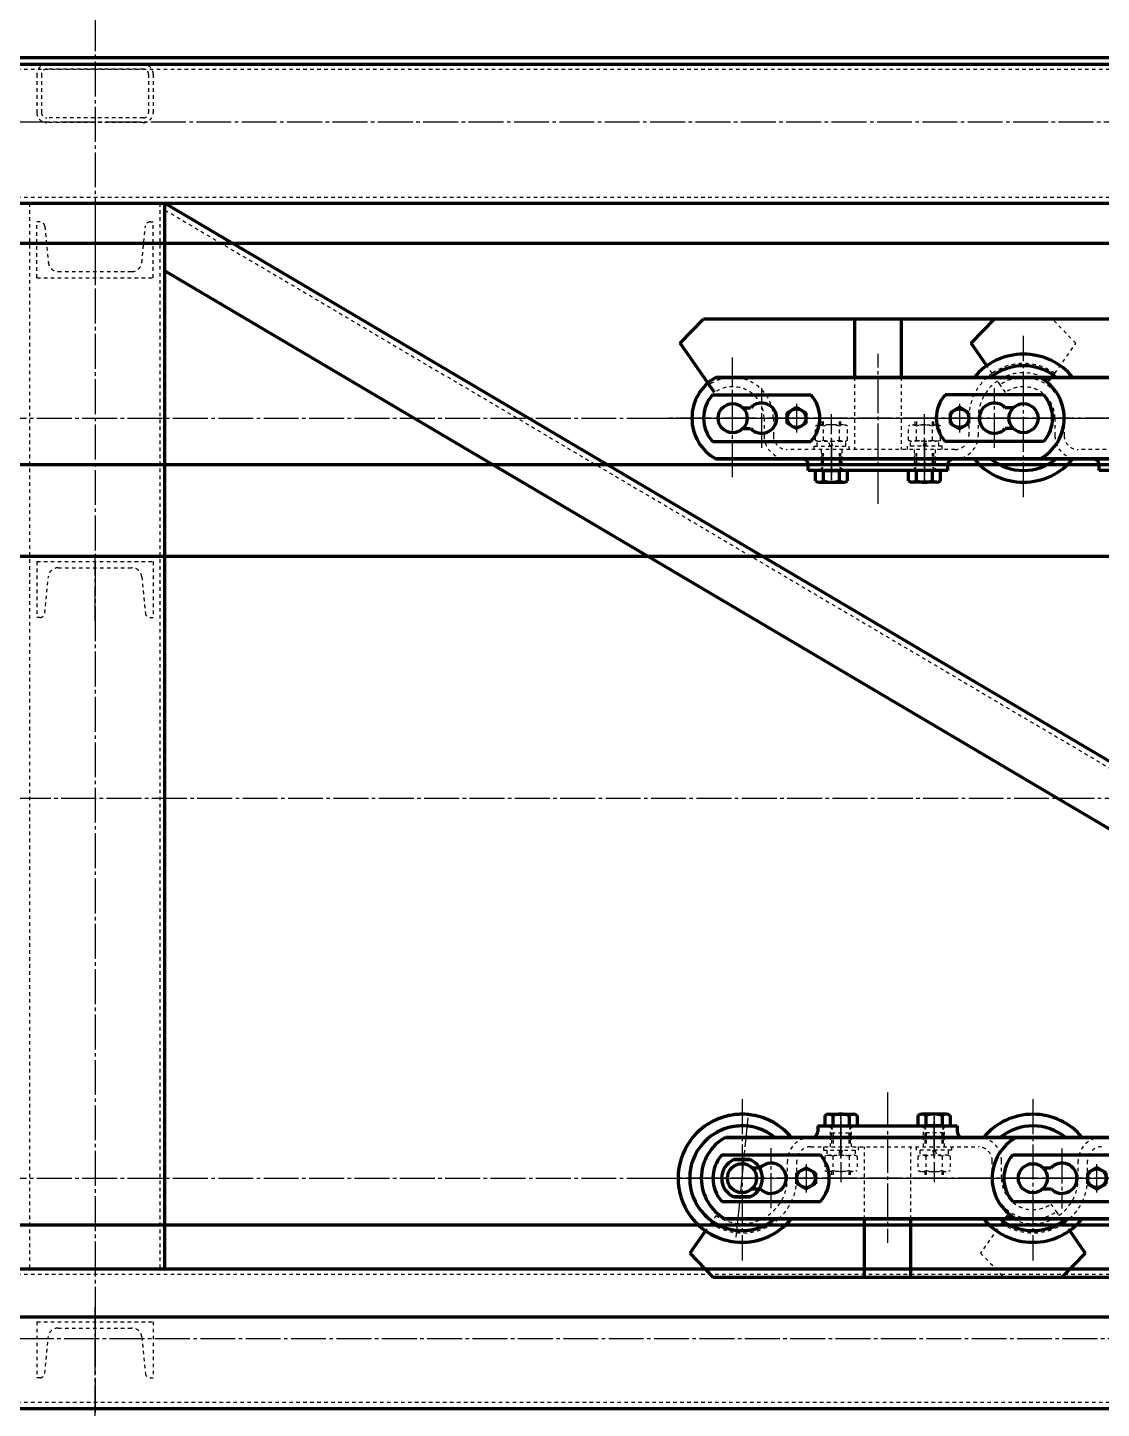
# Model space of a CAD drawing. Header units: millimetres. Extents: x 39335 to 110675, y -13954 to 36506.
# Drawn here: x 74278 to 75201, y 18260 to 19446 of the extents above; entities that cross this region are included whole.
import ezdxf

# ---------------------------------------------------------------- set-up
doc = ezdxf.new("R2010")
doc.units = ezdxf.units.MM
doc.linetypes.add('EB_DASH', pattern=[6, 3, -3])
doc.linetypes.add('EB_DASHDOT', pattern=[39, 30, -3, 3, -3])
for name, color, linetype, lineweight in [('CAXA0', 7, 'Continuous', 70), ('CAXA1', 1, 'EB_DASHDOT', 25), ('CAXA2', 6, 'EB_DASH', 25), ('CAXAnew1', 7, 'Continuous', 70)]:
    doc.layers.add(name, color=color, linetype=linetype, lineweight=lineweight)

# ---------------------------------------------------------------- blocks, each defined once
blk = doc.blocks.new('CAXBLOCK2', base_point=(11436, 1525))
at = {"layer": 'CAXA0', "color": 2}
for p, q in [((4932.5, 1531), (11436, 1531)), ((11436, 1371), (5666, 1371))]:
    blk.add_line(p, q, dxfattribs=at)
at = {"layer": 'CAXA2', "color": 2}
blk.add_line((11436, 1525), (4932.5, 1525), dxfattribs=at)
blk = doc.blocks.new('CAXBLOCK37', base_point=(9969, 1230.3))
at = {"layer": 'CAXA0'}
for p, q in [((10788.3, 1256), (9759.6, 1256)), ((9756.6, 1241), (9841.3, 1241)), ((10041.3, 1241), (9956.6, 1241)), ((10256.6, 1241), (10341.3, 1241)), ((10541.3, 1241), (10456.6, 1241)), ((10781, 1237), (10766.9, 1237)), ((9782.6, 1230), (9789.5, 1230)), ((9821, 1225.7), (9829, 1230.3)), ((9821, 1216.4), (9821, 1225.7)), ((9829, 1230.3), (9837, 1225.7)), ((9837, 1225.7), (9837, 1216.4)), ((9969, 1230.3), (9961, 1225.7)), ((9961, 1225.7), (9961, 1216.4)), ((9977, 1225.7), (9969, 1230.3)), ((9977, 1216.4), (9977, 1225.7)), ((10015.3, 1230), (10008.4, 1230)), ((10282.6, 1230), (10289.5, 1230)), ((10321, 1225.7), (10329, 1230.3)), ((10321, 1216.4), (10321, 1225.7)), ((10329, 1230.3), (10337, 1225.7)), ((10337, 1225.7), (10337, 1216.4)), ((10469, 1230.3), (10461, 1225.7)), ((10461, 1225.7), (10461, 1216.4)), ((10477, 1225.7), (10469, 1230.3)), ((10477, 1216.4), (10477, 1225.7)), ((10515.3, 1230), (10508.4, 1230)), ((9782.6, 1212), (9789.5, 1212)), ((9829, 1211.8), (9821, 1216.4)), ((9837, 1216.4), (9829, 1211.8)), ((9961, 1216.4), (9969, 1211.8)), ((9969, 1211.8), (9977, 1216.4)), ((10015.3, 1212), (10008.4, 1212)), ((10282.6, 1212), (10289.5, 1212)), ((10329, 1211.8), (10321, 1216.4)), ((10337, 1216.4), (10329, 1211.8)), ((10461, 1216.4), (10469, 1211.8)), ((10469, 1211.8), (10477, 1216.4)), ((10515.3, 1212), (10508.4, 1212)), ((9756.6, 1201), (9841.3, 1201)), ((10041.3, 1201), (9956.6, 1201)), ((10256.6, 1201), (10341.3, 1201)), ((10541.3, 1201), (10456.6, 1201)), ((10781, 1205), (10766.9, 1205)), ((10788.3, 1186), (9759.6, 1186))]:
    blk.add_line(p, q, dxfattribs=at)
for centre, radius in [((9774, 1221), 12.5), ((9829, 1221), 8), ((9969, 1221), 8), ((10024, 1221), 12.5), ((10274, 1221), 12.5), ((10329, 1221), 8), ((10469, 1221), 8), ((10524, 1221), 12.5), ((10774, 1221), 12.5)]:
    blk.add_circle(centre, radius, dxfattribs=at)
for centre, radius, start, end in [((10024, 1221), 55, 39.5212, 140.4788), ((10274, 1221), 55, 39.5212, 140.4788), ((10524, 1221), 55, 39.5212, 140.4788), ((10774, 1221), 55, 219.5212, 140.4788), ((10024, 1221), 45, 51.0576, 128.9424), ((10274, 1221), 45, 51.0576, 128.9424), ((10524, 1221), 45, 51.0576, 128.9424), ((10774, 1221), 45, 231.0576, 128.9424), ((9779, 1221), 40, 118.955, 241.045), ((10019, 1221), 40, 298.955, 61.045), ((10279, 1221), 40, 118.955, 241.045), ((10519, 1221), 40, 298.955, 61.045), ((10769, 1221), 40, 298.955, 61.045), ((9779, 1221), 30, 138.1897, 221.8103), ((9819, 1221), 30, 318.1897, 41.8103), ((9979, 1221), 30, 138.1897, 221.8103), ((10019, 1221), 30, 318.1897, 41.8103), ((10279, 1221), 30, 138.1897, 221.8103), ((10319, 1221), 30, 318.1897, 41.8103), ((10479, 1221), 30, 138.1897, 221.8103), ((10519, 1221), 30, 318.1897, 41.8103), ((10774, 1221), 17.5, 113.8955, 246.1045), ((10774, 1221), 17.5, 293.8955, 66.1045), ((9798.9, 1221), 13, 223.8131, 136.1869), ((9999, 1221), 13, 43.8131, 316.1869), ((10298.9, 1221), 13, 223.8131, 136.1869), ((10499, 1221), 13, 43.8131, 316.1869), ((10024, 1221), 55, 219.5212, 320.4788), ((10024, 1221), 45, 231.0576, 308.9424), ((10274, 1221), 55, 219.5212, 320.4788), ((10274, 1221), 45, 231.0576, 308.9424), ((10524, 1221), 55, 219.5212, 320.4788), ((10524, 1221), 45, 231.0576, 308.9424)]:
    blk.add_arc(centre, radius, start, end, dxfattribs=at)
at = {"layer": 'CAXA1'}
for p, q in [((10024, 1153), (10024, 1291.6)), ((10274, 1153), (10274, 1291.6)), ((10524, 1153), (10524, 1291.6)), ((10774, 1153), (10774, 1291.6)), ((9774, 1170.3), (9774, 1273.2)), ((9899, 1147.4), (9899, 1276.3)), ((10149, 1147.4), (10149, 1276.3)), ((10399, 1147.4), (10399, 1276.3)), ((10649, 1147.4), (10649, 1276.3)), ((9799, 1195.4), (9799, 1246.9)), ((9999, 1195.4), (9999, 1246.9)), ((10299, 1195.4), (10299, 1246.9)), ((10499, 1195.4), (10499, 1246.9)), ((10329, 1233.3), (10329, 1208.8)), ((10469, 1233.3), (10469, 1208.8)), ((10847.6, 1221), (9719.8, 1221))]:
    blk.add_line(p, q, dxfattribs=at)
at = {"layer": 'CAXA1', "linetype": 'EB_DASHDOT', "lineweight": 25}
for p, q in [((9829, 1233.3), (9829, 1208.8)), ((9969, 1233.3), (9969, 1208.8)), ((9840, 1221), (9818, 1221)), ((9958, 1221), (9980, 1221)), ((10340, 1221), (10318, 1221))]:
    blk.add_line(p, q, dxfattribs=at)
blk = doc.blocks.new('CAXBLOCK36', base_point=(10296.3, 1253))
at = {"layer": 'CAXA0'}
for p, q in [((9759.6, 1256), (10788.3, 1256)), ((9759.6, 1186), (10788.3, 1186)), ((9959, 1186), (9839, 1186)), ((9839, 1176), (9839, 1181)), ((9959, 1176), (9959, 1181)), ((10209, 1186), (10089, 1186)), ((10089, 1176), (10089, 1181))]:
    blk.add_line(p, q, dxfattribs=at)
for centre, start, end in [((9834, 1181), 0, 90), ((9964, 1181), 90, 180), ((10084, 1181), 0, 90)]:
    blk.add_arc(centre, 5, start, end, dxfattribs=at)
at = {"layer": 'CAXA1'}
for p, q in [((9859, 1168.1), (9859, 1224.3)), ((9939, 1168.1), (9939, 1224.3)), ((9700.3, 1221), (10828.1, 1221))]:
    blk.add_line(p, q, dxfattribs=at)
at = {"layer": 'CAXA1', "linetype": 'EB_DASHDOT', "lineweight": 25}
for p, q in [((9859, 1203.1), (9859, 1169.1)), ((9859, 1201.6), (9859, 1167.6)), ((9939, 1203.1), (9939, 1169.1)), ((9939, 1201.6), (9939, 1167.6))]:
    blk.add_line(p, q, dxfattribs=at)
at = {"layer": 'CAXA2'}
for p, q in [((10069, 1285.3), (10049, 1306)), ((10050.9, 1259.5), (10069, 1285.3)), ((10003.9, 1249.7), (9992.4, 1266.1)), ((10046.3, 1253), (10050.9, 1259.5)), ((9878.8, 1256), (9878.8, 1194)), ((9918.8, 1256), (9918.8, 1194)), ((10008.5, 1243.1), (10003.9, 1249.7)), ((9801, 1221), (9801, 1206)), ((9809, 1221), (9809, 1206)), ((9845.1, 1202.2), (9845.1, 1214.2)), ((9869.4, 1215.2), (9848.6, 1215.2)), ((9851, 1215.2), (9851, 1221)), ((9851, 1221), (9867, 1221)), ((9852, 1202.2), (9852, 1214.2)), ((9852.2, 1215.2), (9852.2, 1221)), ((9865.8, 1215.2), (9865.8, 1221)), ((9865.9, 1202.2), (9865.9, 1214.2)), ((9867, 1215.2), (9867, 1221)), ((9872.8, 1202.2), (9872.8, 1214.2)), ((9925.1, 1202.2), (9925.1, 1214.2)), ((9928.6, 1215.2), (9949.4, 1215.2)), ((9931, 1215.2), (9931, 1221)), ((9947, 1221), (9931, 1221)), ((9932, 1202.2), (9932, 1214.2)), ((9932.2, 1215.2), (9932.2, 1221)), ((9945.8, 1215.2), (9945.8, 1221)), ((9945.9, 1202.2), (9945.9, 1214.2)), ((9947, 1215.2), (9947, 1221)), ((9952.8, 1202.2), (9952.8, 1214.2)), ((9977, 1221), (9977, 1206)), ((9985, 1221), (9985, 1206)), ((10051, 1221), (10051, 1206)), ((10059, 1221), (10059, 1206)), ((9846.8, 1197), (9846.8, 1201.1)), ((9846.8, 1201.1), (9871.2, 1201.1)), ((9857.9, 1197), (9856.8, 1201.1)), ((9859.9, 1197.6), (9858.9, 1201.1)), ((9871.2, 1197), (9871.2, 1201.1)), ((9926.8, 1197), (9926.8, 1201.1)), ((9951.2, 1201.1), (9926.8, 1201.1)), ((9938, 1197.6), (9939, 1201.1)), ((9940, 1197), (9941.1, 1201.1)), ((9951.2, 1197), (9951.2, 1201.1)), ((9965, 1194), (9821, 1194)), ((9844, 1194), (9844, 1197)), ((9844, 1197), (9874, 1197)), ((9850, 1194), (9850, 1184)), ((9851, 1176), (9851, 1194)), ((9852.2, 1182), (9852.2, 1194)), ((9860, 1197), (9859.9, 1197.6)), ((9865.8, 1182), (9865.8, 1194)), ((9867, 1176), (9867, 1194)), ((9868, 1194), (9868, 1184)), ((9874, 1197), (9874, 1194)), ((9954, 1197), (9924, 1197)), ((9924, 1197), (9924, 1194)), ((9930, 1194), (9930, 1184)), ((9931, 1176), (9931, 1194)), ((9932.2, 1182), (9932.2, 1194)), ((9937.9, 1197), (9938, 1197.6)), ((9945.8, 1182), (9945.8, 1194)), ((9947, 1176), (9947, 1194)), ((9948, 1194), (9948, 1184)), ((9954, 1194), (9954, 1197)), ((10215, 1194), (10071, 1194)), ((9850, 1184), (9850, 1176)), ((9851, 1176), (9852.2, 1182)), ((9851, 1182), (9867, 1182)), ((9867, 1176), (9865.8, 1182)), ((9868, 1184), (9868, 1176)), ((9930, 1184), (9930, 1176)), ((9931, 1176), (9932.2, 1182)), ((9947, 1182), (9931, 1182)), ((9947, 1176), (9945.8, 1182)), ((9948, 1184), (9948, 1176))]:
    blk.add_line(p, q, dxfattribs=at)
for centre, radius, start, end in [((10024, 1221), 47, 125, 131.8683), ((10024, 1221), 47, 55, 125), ((10024, 1221), 39, 55, 125), ((9774, 1221), 35, 0, 125), ((9774, 1221), 27, 0, 125), ((10024, 1221), 47, 131.8683, 180), ((10024, 1221), 39, 125, 180), ((10024, 1221), 35, 0, 125), ((10024, 1221), 27, 0, 125), ((9848.6, 1208.8), 6.38, 57.1328, 122.8672), ((9859, 1191.2), 24, 73.2213, 106.7787), ((9869.4, 1208.8), 6.38, 57.1328, 122.8672), ((9928.6, 1208.8), 6.38, 57.1328, 122.8672), ((9939, 1191.2), 24, 73.2213, 106.7787), ((9949.4, 1208.8), 6.38, 57.1328, 122.8672), ((9821, 1206), 20, 180, 270), ((9821, 1206), 12, 180, 270), ((9848.6, 1207.5), 6.38, 237.1328, 302.8672), ((9859, 1225.1), 24, 253.2213, 286.7787), ((9869.4, 1207.5), 6.38, 237.1328, 302.8672), ((9928.6, 1207.5), 6.38, 237.1328, 302.8672), ((9939, 1225.1), 24, 253.2213, 286.7787), ((9949.4, 1207.5), 6.38, 237.1328, 302.8672), ((9965, 1206), 20, 270, 0), ((9965, 1206), 12, 270, 0), ((10071, 1206), 20, 180, 270), ((10071, 1206), 12, 180, 270)]:
    blk.add_arc(centre, radius, start, end, dxfattribs=at)
at = {"layer": 'CAXAnew1', "color": 7}
for p, q in [((9729, 1285.3), (9749, 1306)), ((10049, 1306), (9749, 1306)), ((9878.8, 1306), (9878.8, 1256)), ((9918.8, 1306), (9918.8, 1256)), ((9979, 1285.3), (9999, 1306)), ((10299, 1306), (9999, 1306)), ((9752.8, 1251.3), (9729, 1285.3)), ((9992.4, 1266.1), (9979, 1285.3)), ((9753.9, 1249.7), (9752.8, 1251.3)), ((9758.5, 1243.1), (9753.9, 1249.7)), ((9965, 1186), (9821, 1186)), ((9959, 1176), (9839, 1176)), ((9845.1, 1167.1), (9845.1, 1176)), ((9851, 1176), (9867, 1176)), ((9852, 1167.1), (9852, 1176)), ((9865.9, 1167.1), (9865.9, 1176)), ((9872.8, 1167.1), (9872.8, 1176)), ((9925.1, 1167.1), (9925.1, 1176)), ((9947, 1176), (9931, 1176)), ((9932, 1167.1), (9932, 1176)), ((9945.9, 1167.1), (9945.9, 1176)), ((9952.8, 1167.1), (9952.8, 1176)), ((10215, 1186), (10071, 1186)), ((10209, 1176), (10089, 1176)), ((9848.6, 1166), (9869.4, 1166)), ((9949.4, 1166), (9928.6, 1166))]:
    blk.add_line(p, q, dxfattribs=at)
for centre, radius, start, end in [((9848.6, 1172.4), 6.38, 237.1328, 302.8672), ((9859, 1190), 24, 253.2213, 286.7787), ((9869.4, 1172.4), 6.38, 237.1328, 302.8672), ((9928.6, 1172.4), 6.38, 237.1328, 302.8672), ((9939, 1190), 24, 253.2213, 286.7787), ((9949.4, 1172.4), 6.38, 237.1328, 302.8672)]:
    blk.add_arc(centre, radius, start, end, dxfattribs=at)
at = {"layer": 'CAXA0'}
blk.add_blockref('CAXBLOCK37', (9969, 1230.3), dxfattribs=at)
blk = doc.blocks.new('CAXBLOCK39', base_point=(10587.1, 558.5))
at = {"layer": 'CAXA0'}
for p, q in [((9767.8, 602.8), (10796.5, 602.8)), ((9775, 583.8), (9789.2, 583.8)), ((10014.8, 587.8), (10099.5, 587.8)), ((10299.5, 587.8), (10214.8, 587.8)), ((10514.8, 587.8), (10599.5, 587.8)), ((10799.5, 587.8), (10714.8, 587.8)), ((10040.8, 576.8), (10047.7, 576.8)), ((10087.1, 577), (10079.1, 572.4)), ((10079.1, 572.4), (10079.1, 563.1)), ((10095.1, 572.4), (10087.1, 577)), ((10095.1, 563.1), (10095.1, 572.4)), ((10219.1, 572.4), (10227.1, 577)), ((10219.1, 563.1), (10219.1, 572.4)), ((10227.1, 577), (10235.1, 572.4)), ((10235.1, 572.4), (10235.1, 563.1)), ((10273.5, 576.8), (10266.6, 576.8)), ((10540.8, 576.8), (10547.7, 576.8)), ((10587.1, 577), (10579.1, 572.4)), ((10579.1, 572.4), (10579.1, 563.1)), ((10595.1, 572.4), (10587.1, 577)), ((10595.1, 563.1), (10595.1, 572.4)), ((10719.1, 572.4), (10727.1, 577)), ((10719.1, 563.1), (10719.1, 572.4)), ((10727.1, 577), (10735.1, 572.4)), ((10735.1, 572.4), (10735.1, 563.1)), ((10773.5, 576.8), (10766.6, 576.8)), ((10040.8, 558.8), (10047.7, 558.8)), ((10079.1, 563.1), (10087.1, 558.5)), ((10087.1, 558.5), (10095.1, 563.1)), ((10227.1, 558.5), (10219.1, 563.1)), ((10235.1, 563.1), (10227.1, 558.5)), ((10273.5, 558.8), (10266.6, 558.8)), ((10540.8, 558.8), (10547.7, 558.8)), ((10579.1, 563.1), (10587.1, 558.5)), ((10587.1, 558.5), (10595.1, 563.1)), ((10727.1, 558.5), (10719.1, 563.1)), ((10735.1, 563.1), (10727.1, 558.5)), ((10773.5, 558.8), (10766.6, 558.8)), ((9775, 551.8), (9789.2, 551.8)), ((10014.8, 547.8), (10099.5, 547.8)), ((10299.5, 547.8), (10214.8, 547.8)), ((10514.8, 547.8), (10599.5, 547.8)), ((10799.5, 547.8), (10714.8, 547.8)), ((9767.8, 532.8), (10796.5, 532.8))]:
    blk.add_line(p, q, dxfattribs=at)
for centre, radius in [((9782.1, 567.8), 12.5), ((10032.1, 567.8), 12.5), ((10087.1, 567.8), 8), ((10227.1, 567.8), 8), ((10282.1, 567.8), 12.5), ((10532.1, 567.8), 12.5), ((10587.1, 567.8), 8), ((10727.1, 567.8), 8), ((10782.1, 567.8), 12.5)]:
    blk.add_circle(centre, radius, dxfattribs=at)
for centre, radius, start, end in [((9782.1, 567.8), 55, 39.5212, 320.4788), ((10032.1, 567.8), 55, 39.5212, 140.4788), ((10282.1, 567.8), 55, 39.5212, 140.4788), ((10532.1, 567.8), 55, 39.5212, 140.4788), ((9782.1, 567.8), 45, 51.0576, 308.9424), ((10032.1, 567.8), 45, 51.0576, 128.9424), ((10282.1, 567.8), 45, 51.0576, 128.9424), ((10532.1, 567.8), 45, 51.0576, 128.9424), ((9787.1, 567.8), 40, 118.955, 241.045), ((10037.1, 567.8), 40, 118.955, 241.045), ((10277.1, 567.8), 40, 298.955, 61.045), ((10537.1, 567.8), 40, 118.955, 241.045), ((10777.1, 567.8), 40, 298.955, 61.045), ((9782.1, 567.8), 17.5, 113.8955, 246.1045), ((9782.1, 567.8), 17.5, 293.8955, 66.1045), ((10037.1, 567.8), 30, 138.1897, 221.8103), ((10077.1, 567.8), 30, 318.1897, 41.8103), ((10237.1, 567.8), 30, 138.1897, 221.8103), ((10277.1, 567.8), 30, 318.1897, 41.8103), ((10537.1, 567.8), 30, 138.1897, 221.8103), ((10577.1, 567.8), 30, 318.1897, 41.8103), ((10737.1, 567.8), 30, 138.1897, 221.8103), ((10777.1, 567.8), 30, 318.1897, 41.8103), ((10057.1, 567.8), 13, 223.8131, 136.1869), ((10257.2, 567.8), 13, 43.8131, 316.1869), ((10557.1, 567.8), 13, 223.8131, 136.1869), ((10757.2, 567.8), 13, 43.8131, 316.1869), ((10032.1, 567.8), 55, 219.5212, 320.4788), ((10032.1, 567.8), 45, 231.0576, 308.9424), ((10282.1, 567.8), 55, 219.5212, 320.4788), ((10282.1, 567.8), 45, 231.0576, 308.9424), ((10532.1, 567.8), 55, 219.5212, 320.4788), ((10532.1, 567.8), 45, 231.0576, 308.9424)]:
    blk.add_arc(centre, radius, start, end, dxfattribs=at)
at = {"layer": 'CAXA1'}
for p, q in [((9907.1, 641.4), (9907.1, 512.4)), ((10157.1, 641.4), (10157.1, 512.4)), ((10407.1, 641.4), (10407.1, 512.4)), ((10657.1, 641.4), (10657.1, 512.4)), ((9782.1, 635.8), (9782.1, 497.2)), ((10032.1, 635.8), (10032.1, 497.2)), ((10282.1, 635.8), (10282.1, 497.2)), ((10532.1, 635.8), (10532.1, 497.2)), ((10782.1, 618.5), (10782.1, 515.6)), ((10057.1, 593.4), (10057.1, 541.9)), ((10257.1, 593.4), (10257.1, 541.9)), ((10557.1, 593.4), (10557.1, 541.9)), ((10757.1, 593.4), (10757.1, 541.9)), ((10087.1, 555.5), (10087.1, 580)), ((10227.1, 555.5), (10227.1, 580)), ((9708.5, 567.8), (10836.3, 567.8))]:
    blk.add_line(p, q, dxfattribs=at)
at = {"layer": 'CAXA1', "linetype": 'EB_DASHDOT', "lineweight": 25}
for p, q in [((10587.1, 555.5), (10587.1, 580)), ((10727.1, 555.5), (10727.1, 580)), ((10216.1, 567.8), (10238.1, 567.8)), ((10598.1, 567.8), (10576.1, 567.8)), ((10716.1, 567.8), (10738.1, 567.8))]:
    blk.add_line(p, q, dxfattribs=at)
blk = doc.blocks.new('CAXBLOCK38', base_point=(10259.8, 535.8))
at = {"layer": 'CAXA0'}
for p, q in [((9847.1, 612.8), (9847.1, 607.8)), ((9967.1, 612.8), (9967.1, 607.8)), ((10796.5, 602.8), (9767.8, 602.8)), ((9847.1, 602.8), (9967.1, 602.8)), ((9764.8, 587.8), (9849.5, 587.8)), ((9789.2, 583.8), (9775, 583.8)), ((9790.8, 576.8), (9797.7, 576.8)), ((9829.1, 572.4), (9837.1, 577)), ((9829.1, 563.1), (9829.1, 572.4)), ((9837.1, 577), (9845.1, 572.4)), ((9845.1, 572.4), (9845.1, 563.1)), ((9790.8, 558.8), (9797.7, 558.8)), ((9837.1, 558.5), (9829.1, 563.1)), ((9845.1, 563.1), (9837.1, 558.5)), ((9764.8, 547.8), (9849.5, 547.8)), ((9789.2, 551.8), (9775, 551.8)), ((10796.5, 532.8), (9767.8, 532.8))]:
    blk.add_line(p, q, dxfattribs=at)
for centre, radius in [((9782.1, 567.8), 12.5), ((9782.1, 567.8), 12.5), ((9837.1, 567.8), 8)]:
    blk.add_circle(centre, radius, dxfattribs=at)
for centre, radius, start, end in [((9782.1, 567.8), 55, 39.5212, 134.771), ((9782.1, 567.8), 45, 51.0576, 123.2346), ((9842.1, 607.8), 5, 270, 0), ((9972.1, 607.8), 5, 180, 270), ((9787.1, 567.8), 40, 118.955, 241.045), ((9787.1, 567.8), 30, 138.1897, 221.8103), ((9782.1, 567.8), 17.5, 113.8955, 246.1045), ((9782.1, 567.8), 17.5, 293.8955, 66.1045), ((9827.1, 567.8), 30, 318.1897, 41.8103), ((9807.1, 567.8), 13, 223.8131, 136.1869), ((9782.1, 567.8), 55, 213.8134, 320.4788), ((9782.1, 567.8), 45, 225.3497, 308.9424)]:
    blk.add_arc(centre, radius, start, end, dxfattribs=at)
at = {"layer": 'CAXA1'}
for p, q in [((9777.1, 517.2), (9787.3, 619.6)), ((9867.1, 620.7), (9867.1, 564.5)), ((9947.1, 620.7), (9947.1, 564.5)), ((9807.1, 542.2), (9807.1, 593.6)), ((10855.8, 567.8), (9728, 567.8))]:
    blk.add_line(p, q, dxfattribs=at)
at = {"layer": 'CAXA1', "linetype": 'EB_DASHDOT', "lineweight": 25}
for p, q in [((9867.1, 587.2), (9867.1, 621.2)), ((9867.1, 585.7), (9867.1, 619.7)), ((9947.1, 587.2), (9947.1, 621.2)), ((9947.1, 585.7), (9947.1, 619.7)), ((9837.1, 580), (9837.1, 555.5)), ((9848.1, 567.8), (9826.1, 567.8))]:
    blk.add_line(p, q, dxfattribs=at)
at = {"layer": 'CAXA2'}
for p, q in [((9858.1, 604.8), (9858.1, 612.8)), ((9859.1, 612.8), (9859.1, 594.8)), ((9859.1, 612.8), (9860.3, 606.8)), ((9859.1, 606.8), (9875.1, 606.8)), ((9860.3, 606.8), (9860.3, 594.8)), ((9875.1, 612.8), (9873.9, 606.8)), ((9873.9, 606.8), (9873.9, 594.8)), ((9875.1, 612.8), (9875.1, 594.8)), ((9876.1, 604.8), (9876.1, 612.8)), ((9938.1, 604.8), (9938.1, 612.8)), ((9939.1, 612.8), (9939.1, 594.8)), ((9939.1, 612.8), (9940.3, 606.8)), ((9955.1, 606.8), (9939.1, 606.8)), ((9940.3, 606.8), (9940.3, 594.8)), ((9955.1, 612.8), (9953.9, 606.8)), ((9953.9, 606.8), (9953.9, 594.8)), ((9955.1, 612.8), (9955.1, 594.8)), ((9956.1, 604.8), (9956.1, 612.8)), ((9841.1, 594.8), (9985.1, 594.8)), ((9852.1, 594.8), (9852.1, 591.8)), ((9858.1, 594.8), (9858.1, 604.8)), ((9876.1, 594.8), (9876.1, 604.8)), ((9882.1, 591.8), (9882.1, 594.8)), ((9887.3, 532.8), (9887.3, 594.8)), ((9927.3, 532.8), (9927.3, 594.8)), ((9932.1, 591.8), (9932.1, 594.8)), ((9938.1, 594.8), (9938.1, 604.8)), ((9956.1, 594.8), (9956.1, 604.8)), ((9962.1, 594.8), (9962.1, 591.8)), ((9821.1, 567.8), (9821.1, 582.8)), ((9829.1, 567.8), (9829.1, 582.8)), ((9852.1, 591.8), (9882.1, 591.8)), ((9853.3, 586.6), (9853.3, 574.6)), ((9854.9, 591.8), (9854.9, 587.7)), ((9854.9, 587.7), (9879.3, 587.7)), ((9860.2, 586.6), (9860.2, 574.6)), ((9866.1, 591.8), (9865, 587.7)), ((9868, 591.2), (9867.1, 587.7)), ((9868.2, 591.8), (9868, 591.2)), ((9874.1, 586.6), (9874.1, 574.6)), ((9879.3, 591.8), (9879.3, 587.7)), ((9881, 586.6), (9881, 574.6)), ((9962.1, 591.8), (9932.1, 591.8)), ((9933.3, 586.6), (9933.3, 574.6)), ((9934.9, 591.8), (9934.9, 587.7)), ((9959.3, 587.7), (9934.9, 587.7)), ((9940.2, 586.6), (9940.2, 574.6)), ((9946.1, 591.8), (9946.2, 591.2)), ((9946.2, 591.2), (9947.2, 587.7)), ((9948.2, 591.8), (9949.3, 587.7)), ((9954.1, 586.6), (9954.1, 574.6)), ((9959.3, 591.8), (9959.3, 587.7)), ((9961, 586.6), (9961, 574.6)), ((9997.1, 567.8), (9997.1, 582.8)), ((10005.1, 567.8), (10005.1, 582.8)), ((10071.1, 567.8), (10071.1, 582.8)), ((10079.1, 567.8), (10079.1, 582.8)), ((9877.5, 573.6), (9856.7, 573.6)), ((9859.1, 573.6), (9859.1, 567.8)), ((9860.3, 573.6), (9860.3, 567.8)), ((9873.9, 573.6), (9873.9, 567.8)), ((9875.1, 573.6), (9875.1, 567.8)), ((9936.7, 573.6), (9957.5, 573.6)), ((9939.1, 573.6), (9939.1, 567.8)), ((9940.3, 573.6), (9940.3, 567.8)), ((9953.9, 573.6), (9953.9, 567.8)), ((9955.1, 573.6), (9955.1, 567.8)), ((9859.1, 567.8), (9875.1, 567.8)), ((9955.1, 567.8), (9939.1, 567.8)), ((9759.8, 535.8), (9755.2, 529.3)), ((10009.8, 535.8), (10005.2, 529.3)), ((10047.6, 545.6), (10052.2, 539.1)), ((10052.2, 539.1), (10063.7, 522.7)), ((9755.2, 529.3), (9750.6, 522.7)), ((10005.2, 529.3), (9987.1, 503.5)), ((9987.1, 503.5), (10007.1, 482.8))]:
    blk.add_line(p, q, dxfattribs=at)
for centre, radius, start, end in [((9841.1, 582.8), 20, 90, 180), ((9841.1, 582.8), 12, 90, 180), ((9985.1, 582.8), 20, 0, 90), ((9985.1, 582.8), 12, 0, 90), ((10091.1, 582.8), 20, 90, 180), ((10091.1, 582.8), 12, 90, 180), ((9856.7, 581.3), 6.38, 57.1328, 122.8672), ((9867.1, 563.7), 24, 73.2213, 106.7787), ((9877.5, 581.3), 6.38, 57.1328, 122.8672), ((9936.7, 581.3), 6.38, 57.1328, 122.8672), ((9947.1, 563.7), 24, 73.2213, 106.7787), ((9957.5, 581.3), 6.38, 57.1328, 122.8672), ((9856.7, 579.9), 6.38, 237.1328, 302.8672), ((9867.1, 597.6), 24, 253.2213, 286.7787), ((9877.5, 579.9), 6.38, 237.1328, 302.8672), ((9936.7, 579.9), 6.38, 237.1328, 302.8672), ((9947.1, 597.6), 24, 253.2213, 286.7787), ((9957.5, 579.9), 6.38, 237.1328, 302.8672), ((9782.1, 567.8), 39, 296.177, 0), ((9782.1, 567.8), 47, 311.8683, 0), ((10032.1, 567.8), 35, 180, 305), ((10032.1, 567.8), 27, 180, 305), ((10032.1, 567.8), 39, 305, 360), ((10032.1, 567.8), 47, 305, 360), ((9782.1, 567.8), 39, 235, 296.177), ((10032.1, 567.8), 39, 235, 305), ((9782.1, 567.8), 47, 235, 311.8683), ((10032.1, 567.8), 47, 235, 305)]:
    blk.add_arc(centre, radius, start, end, dxfattribs=at)
at = {"layer": 'CAXAnew1', "color": 7}
for p, q in [((9853.3, 621.7), (9853.3, 612.8)), ((9856.7, 622.8), (9877.5, 622.8)), ((9860.2, 621.7), (9860.2, 612.8)), ((9874.1, 621.7), (9874.1, 612.8)), ((9881, 621.7), (9881, 612.8)), ((9933.3, 621.7), (9933.3, 612.8)), ((9957.5, 622.8), (9936.7, 622.8)), ((9940.2, 621.7), (9940.2, 612.8)), ((9954.1, 621.7), (9954.1, 612.8)), ((9961, 621.7), (9961, 612.8)), ((9847.1, 612.8), (9967.1, 612.8)), ((9859.1, 612.8), (9875.1, 612.8)), ((9955.1, 612.8), (9939.1, 612.8)), ((9841.1, 602.8), (9985.1, 602.8)), ((9750.6, 522.7), (9737.1, 503.5)), ((9887.3, 482.8), (9887.3, 532.8)), ((9927.3, 482.8), (9927.3, 532.8)), ((10063.7, 522.7), (10077.1, 503.5)), ((9737.1, 503.5), (9757.1, 482.8)), ((10077.1, 503.5), (10057.1, 482.8)), ((9757.1, 482.8), (10057.1, 482.8)), ((10007.1, 482.8), (10307.1, 482.8))]:
    blk.add_line(p, q, dxfattribs=at)
for centre, radius, start, end in [((9856.7, 616.4), 6.38, 57.1328, 122.8672), ((9867.1, 598.8), 24, 73.2213, 106.7787), ((9877.5, 616.4), 6.38, 57.1328, 122.8672), ((9936.7, 616.4), 6.38, 57.1328, 122.8672), ((9947.1, 598.8), 24, 73.2213, 106.7787), ((9957.5, 616.4), 6.38, 57.1328, 122.8672)]:
    blk.add_arc(centre, radius, start, end, dxfattribs=at)
at = {"layer": 'CAXA0'}
blk.add_blockref('CAXBLOCK39', (10587.1, 558.5), dxfattribs=at)
blk = doc.blocks.new('CAXBLOCK35', base_point=(-18918.5, 6929.4))
at = {"layer": 'CAXA0'}
for name, p in [('CAXBLOCK36', (10296.3, 1253)), ('CAXBLOCK38', (10259.8, 535.8))]:
    blk.add_blockref(name, p, dxfattribs=at)
blk = doc.blocks.new('CAXBLOCK57', base_point=(9226, 1046.7))
at = {"layer": 'CAXA1', "linetype": 'EB_DASHDOT', "lineweight": 25}
blk.add_line((9226, 1046.7), (9226, 1100.7), dxfattribs=at)
at = {"layer": 'CAXA2'}
for p, q in [((9176, 1097.7), (9276, 1097.7)), ((9176, 1097.7), (9176, 1049.7)), ((9194.3, 1092.4), (9257.7, 1092.4)), ((9276, 1097.7), (9276, 1049.7)), ((9182.8, 1053.5), (9185.9, 1084.7)), ((9266.1, 1084.7), (9269.3, 1053.5)), ((9178.6, 1049.7), (9176, 1049.7)), ((9273.4, 1049.7), (9276, 1049.7))]:
    blk.add_line(p, q, dxfattribs=at)
for centre, radius, start, end in [((9194.3, 1083.9), 8.5, 90, 174.2894), ((9257.7, 1083.9), 8.5, 5.7106, 90), ((9178.6, 1053.9), 4.2, 270, 354.2894), ((9273.4, 1053.9), 4.2, 185.7106, 270)]:
    blk.add_arc(centre, radius, start, end, dxfattribs=at)
blk = doc.blocks.new('CAXBLOCK75', base_point=(9245.6, 1484.5))
at = {"layer": 'CAXA2'}
for p, q in [((9267.5, 1525), (9184.5, 1525)), ((9267.5, 1521), (9184.5, 1521)), ((9176, 1516.5), (9176, 1483.5)), ((9180, 1516.5), (9180, 1483.5)), ((9272, 1516.5), (9272, 1483.5)), ((9276, 1516.5), (9276, 1483.5)), ((9267.5, 1479), (9184.5, 1479)), ((9267.5, 1475), (9184.5, 1475))]:
    blk.add_line(p, q, dxfattribs=at)
for centre, radius, start, end in [((9184.5, 1516.5), 8.5, 90, 180), ((9184.5, 1516.5), 4.5, 90, 180), ((9267.5, 1516.5), 8.5, 0, 90), ((9267.5, 1516.5), 4.5, 0, 90), ((9184.5, 1483.5), 8.5, 180, 270), ((9184.5, 1483.5), 4.5, 180, 270), ((9267.5, 1483.5), 4.5, 270, 360), ((9267.5, 1483.5), 8.5, 270, 360)]:
    blk.add_arc(centre, radius, start, end, dxfattribs=at)
blk = doc.blocks.new('CAXBLOCK74', base_point=(9226, 1525))
at = {"layer": 'CAXA0'}
blk.add_blockref('CAXBLOCK75', (9245.6, 1484.5), dxfattribs=at)
blk = doc.blocks.new('CAXBLOCK88', base_point=(9226, 1392.7))
at = {"layer": 'CAXA1', "linetype": 'EB_DASHDOT', "lineweight": 25}
blk.add_line((9226, 1392.7), (9226, 1338.7), dxfattribs=at)
at = {"layer": 'CAXA2'}
for p, q in [((9176, 1341.7), (9176, 1389.7)), ((9178.6, 1389.7), (9176, 1389.7)), ((9273.4, 1389.7), (9276, 1389.7)), ((9276, 1341.7), (9276, 1389.7)), ((9182.8, 1385.9), (9185.9, 1354.6)), ((9266.1, 1354.6), (9269.3, 1385.9)), ((9176, 1341.7), (9276, 1341.7)), ((9194.3, 1347), (9257.7, 1347))]:
    blk.add_line(p, q, dxfattribs=at)
for centre, radius, start, end in [((9178.6, 1385.5), 4.2, 5.7106, 90), ((9273.4, 1385.5), 4.2, 90, 174.2894), ((9194.3, 1355.5), 8.5, 185.7106, 270), ((9257.7, 1355.5), 8.5, 270, 354.2894)]:
    blk.add_arc(centre, radius, start, end, dxfattribs=at)
blk = doc.blocks.new('CAXBLOCK87', base_point=(9226, 1341.7))
at = {"layer": 'CAXA0'}
blk.add_blockref('CAXBLOCK88', (9226, 1392.7), dxfattribs=at)
blk = doc.blocks.new('CAXBLOCK86', base_point=(9226, 1341.7))
at = {"layer": 'CAXA0'}
blk.add_blockref('CAXBLOCK87', (9226, 1341.7), dxfattribs=at)
blk = doc.blocks.new('CAXBLOCK85', base_point=(9226, 1341.7))
at = {"layer": 'CAXA0'}
blk.add_blockref('CAXBLOCK86', (9226, 1341.7), dxfattribs=at)
blk = doc.blocks.new('CAXBLOCK84', base_point=(9226, 1566.4))
at = {"layer": 'CAXA0'}
blk.add_blockref('CAXBLOCK85', (9226, 1341.7), dxfattribs=at)
blk = doc.blocks.new('CAXBLOCK34', base_point=(-8741, 6119.1))
at = {"layer": 'CAXA0'}
for p, q in [((10927.5, 1525), (4756.2, 1525)), ((4708, 1405.7), (10836, 1405.7)), ((9286, 490), (9286, 1405.7)), ((9286, 1405.7), (10836, 490)), ((9286, 1347.6), (10737.7, 490)), ((4414, 490), (10836, 490)), ((4294, 370), (10836, 370))]:
    blk.add_line(p, q, dxfattribs=at)
at = {"layer": 'CAXA0', "color": 4}
for p, q in [((10852, 1181), (5666, 1181)), ((10984.1, 1102), (5666, 1102)), ((5666, 527.8), (10852, 527.8)), ((5666, 448.8), (10984.1, 448.8))]:
    blk.add_line(p, q, dxfattribs=at)
at = {"layer": 'CAXA1', "linetype": 'EB_DASHDOT', "lineweight": 25}
for p, q in [((9226, 1566.4), (9226, 305.3)), ((10864.1, 1475.4), (4684.7, 1475.4)), ((5218.9, 894.4), (11719, 894.4)), ((9226, 470.4), (9226, 421.4)), ((9226, 359.7), (9226, 456.9)), ((4207.5, 430), (10836, 430))]:
    blk.add_line(p, q, dxfattribs=at)
at = {"layer": 'CAXA1'}
for p, q in [((5666, 1221), (11389.1, 1221)), ((5218.9, 894.4), (12679.9, 894.4)), ((5218.9, 894.4), (12679.9, 894.4)), ((5666, 567.8), (11389.1, 567.8))]:
    blk.add_line(p, q, dxfattribs=at)
at = {"layer": 'CAXA2'}
for p, q in [((10836, 1520.7), (4754.4, 1520.7)), ((10836, 1410.7), (4710, 1410.7)), ((9170, 490.7), (9170, 1405.7)), ((9282, 490.7), (9282, 1405.7)), ((9286, 1399.9), (10826.2, 490)), ((10836, 485), (4409, 485)), ((9176, 444.4), (9176, 396.4)), ((9176, 444.4), (9276, 444.4)), ((9194.3, 439.1), (9257.7, 439.1)), ((9276, 444.4), (9276, 396.4)), ((9182.8, 400.2), (9185.9, 431.4)), ((9266.1, 431.4), (9269.3, 400.2)), ((9178.6, 396.4), (9176, 396.4)), ((9273.4, 396.4), (9276, 396.4)), ((10836, 375), (4299, 375))]:
    blk.add_line(p, q, dxfattribs=at)
for centre, radius, start, end in [((9194.3, 430.6), 8.5, 90, 174.2894), ((9257.7, 430.6), 8.5, 5.7106, 90), ((9178.6, 400.6), 4.2, 270, 354.2894), ((9273.4, 400.6), 4.2, 185.7106, 270)]:
    blk.add_arc(centre, radius, start, end, dxfattribs=at)
at = {"layer": 'CAXA0'}
for name, p in [('CAXBLOCK74', (9226, 1525)), ('CAXBLOCK84', (9226, 1566.4)), ('CAXBLOCK35', (-18918.5, 6929.4)), ('CAXBLOCK57', (9226, 1046.7))]:
    blk.add_blockref(name, p, dxfattribs=at)

msp = doc.modelspace()

# ---------------------------------------------------------------- linework, layer by layer
at = {"layer": 'CAXA0'}
msp.add_line((77989.56, 19414.91), (69947.34, 19414.91), dxfattribs=at)

# ---------------------------------------------------------------- block references
for name, p in [('CAXBLOCK34', (56369.34, 24008.96)), ('CAXBLOCK2', (76546.38, 19414.91))]:
    msp.add_blockref(name, p, dxfattribs=at)

doc.saveas('drawing.dxf')
